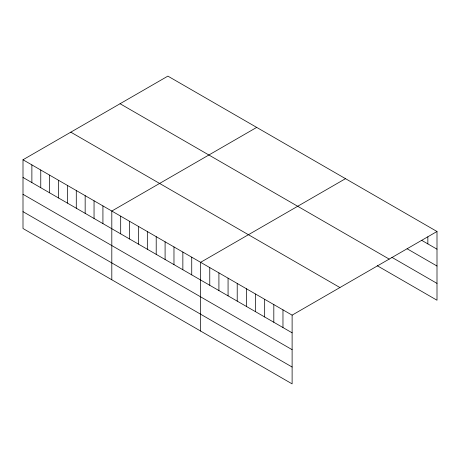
<?xml version="1.0" encoding="UTF-8"?>
<svg xmlns="http://www.w3.org/2000/svg" width="460" height="460" viewBox="0 0 460 460"><rect width="100%" height="100%" fill="white"/><g stroke="black" fill="none" stroke-linecap="round" stroke-linejoin="round"><path stroke-width="0.69" d="M23 159.769L292.117 315.146L292.117 383.876L23 228.505L23 159.769L167.883 76.124L437 231.495L437 300.23L377.223 265.713M256.691 127.397L111.809 211.042L111.809 279.778M345.5 178.67L200.617 262.321L200.617 331.05M292.117 315.146L437 231.495M421.751 240.373L437 249.182M407.111 248.768L437 266.024M391.862 257.318L437 283.383M120.071 103.73L389.189 259.101M70.811 132.169L339.928 287.54M23 177.456L292.117 332.827M23 194.298L292.117 349.675M23 211.657L292.117 367.028M427.852 236.825L427.852 243.898M282.969 309.862L282.969 327.543M273.815 304.577L273.815 322.264M264.667 299.299L264.667 316.98M255.518 294.015L255.518 311.696M246.364 288.73L246.364 306.412M237.216 283.446L237.216 301.133M228.068 278.168L228.068 295.849M218.914 272.883L218.914 290.565M209.766 267.599L209.766 285.286M191.734 257.192L191.734 274.873M182.856 252.063L182.856 269.744M173.972 246.934L173.972 264.621M165.094 241.81L165.094 259.492M156.21 236.681L156.21 254.363M147.332 231.552L147.332 249.239M138.448 226.429L138.448 244.111M129.57 221.3L129.57 238.981M120.687 216.171L120.687 233.852M102.925 205.919L102.925 223.6M94.047 200.79L94.047 218.471M85.163 195.661L85.163 213.348M76.285 190.538L76.285 208.219M67.401 185.409L67.401 203.09M58.523 180.28L58.523 197.967M49.64 175.156L49.64 192.838M40.762 170.027L40.762 187.709M31.878 164.898L31.878 182.58"/></g></svg>
